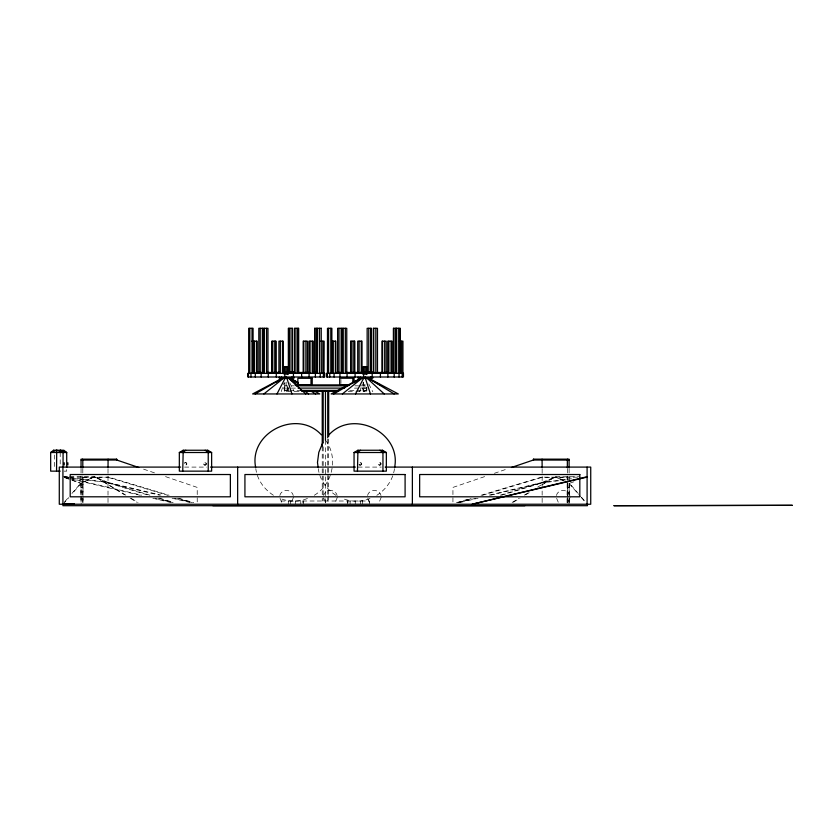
<?xml version="1.0" encoding="UTF-8"?>
<svg xmlns="http://www.w3.org/2000/svg" width="834" height="834" viewBox="0 0 834 834"><rect width="100%" height="100%" fill="white"/><g stroke="black" fill="none" stroke-linecap="round" stroke-linejoin="round"><path stroke-width="0.63" stroke-dasharray="4.17 3.13" d="M567.11 502.506L567.13 496.167M567.141 494.896L567.193 480.957M567.193 479.686L567.203 477.152L567.318 480.092M567.235 502.912L567.318 481.354M569.017 504.257L569.142 483.449L573.855 481.771M569.111 502.537L569.153 496.032M569.163 494.739L569.236 483.032L578.223 493.436M293.485 497.293L291.452 502.204M337.363 497.293L335.32 502.204M381.232 497.293L379.199 502.204M394.451 468.708C393.137 479.665 386.038 489.443 376.832 495.323M570.102 497.293L568.069 502.204M149.891 495.188L108.086 482.459L94.45 476.756L81.023 483.449L72.037 493.853M72.266 478.309L108.086 482.459L160.879 495.083M299.083 391.334L286.166 391.334L284.561 390.385L283.894 388.112L284.561 385.84L286.166 384.891M288.439 388.112L287.772 390.385L286.166 391.334M355.92 391.334L364.958 391.334L366.564 390.385L367.231 388.112L351.729 388.112M82.92 502.912L82.952 477.152L83.014 494.896M82.827 477.548L108.806 477.152L169.104 495.271M281.267 391.563L283.946 383.223M359.767 391.563L362.06 384.411M279.838 495.49C281.308 488.818 291.785 488.818 293.255 495.49M323.707 495.49C325.177 488.818 335.654 488.818 337.124 495.49M367.575 495.49C369.045 488.818 379.522 488.818 380.992 495.49M556.445 495.49C557.925 488.818 568.402 488.818 569.872 495.49M64.583 501.953L68.669 497.22M71.943 493.436L80.929 483.032L94.263 476.756L107.993 482.876L148.567 495.24M63.05 504.257L68.763 497.637M314.324 495.26C332.526 484.544 338.406 458.054 326.011 440.884M512.139 502.443L518.8 498.451M524.336 495.125L529.882 491.789M537.649 487.129L554.276 477.152L541.099 485.544M513.369 502.183L520.03 498.19M525.566 494.864L530.007 492.196M500.264 495.188L542.069 482.459L555.705 476.756L579.161 476.756M501.588 495.24L542.163 482.876L555.798 477.173L563.586 480.832M307.454 498.461C298.968 502.016 288.762 502.016 280.276 498.461M369.962 498.523C361.487 502.078 351.281 502.078 342.795 498.523M484.627 476.621L452.935 487.41L452.935 502.892M494.374 473.305L506.561 469.156M456.438 502.662L471.2 498.232M481.051 495.271L541.36 477.152L579.067 477.173M459.023 502.329L472.555 498.263M482.406 495.302L541.474 477.548L567.329 477.548M457.856 502.6L475.453 498.398M489.277 495.083L542.069 482.459L571.415 478.706M460.462 502.422L478.059 498.211M490.632 495.208L542.163 482.876L568.955 479.456M362.373 384.891L364.958 384.891L363.353 385.84L362.686 388.112L363.353 390.385L364.958 391.334M284.561 385.84L287.136 385.84M291.65 385.84L294.235 385.84M354.94 385.84L358.182 385.84M358.818 385.84L365.271 385.84M283.894 388.112L297.477 388.112M284.561 390.385L288.428 390.385M289.721 390.385L299.396 390.385M349.769 390.385L355.597 390.385M356.889 390.385L366.564 390.385M348.164 391.334L354.627 391.334M184.585 467.092L206.582 467.092M358.015 467.092L381.305 467.092M64.103 471.147L66.71 471.147L66.71 468.656M63.248 476.756L68.607 476.756M69.712 476.756L94.45 476.756M68.513 477.173L63.342 477.173L81.023 483.449L81.148 504.257M69.806 477.173L108.806 477.152M81.054 487.463L82.806 487.463M567.349 487.463L569.111 487.463M68.534 477.402L63.436 476.756L68.471 477.945M69.816 477.569L108.086 482.459M64.614 477.329L70.994 478.153M69.733 478.236L141.603 495.188M155.478 498.451L173.128 502.621M64.604 477.465L70.9 478.956M72.162 479.248L140.248 495.302M152.862 498.284L170.511 502.443M174.713 498.398L192.31 502.6M107.993 482.876L159.534 495.208M172.096 498.211L189.704 502.422M178.956 498.232L193.728 502.662M108.681 477.548L167.759 495.302M177.6 498.263L191.142 502.329M159.732 498.19L173.253 502.308M158.408 498.232L171.929 502.349M143.604 469.156L155.781 473.305M165.539 476.621L197.22 487.41L197.22 502.892M64.426 477.173L81.023 483.449M563.669 480.415L555.705 476.756M125.819 495.125L95.879 477.152L124.589 494.864M131.365 498.451L138.017 502.443M130.135 498.19L136.786 502.183M335.925 495.323C326.73 489.443 319.62 479.665 318.307 468.708M273.406 495.26C264.211 489.381 257.112 479.602 255.798 468.635M581.486 497.22L585.572 501.953M569.142 483.449L580.579 496.689M581.392 497.637L587.115 504.257M558.248 502.204L556.215 497.293M369.368 502.204L367.335 497.293M325.5 502.204L323.467 497.293M281.631 502.204L279.599 497.293M368.784 383.984L372.798 391.74M289.711 382.879L294.298 391.74M80.929 483.032L80.992 494.739M81.002 496.032L81.044 502.537M83.025 496.167L83.046 502.506M569.111 468.791L569.111 502.944M567.349 468.791L567.349 479.998M567.349 480.853L567.349 502.944M542.142 469.115L542.142 502.881M369.629 503.934L369.629 501.005L281.235 501.005L281.235 503.934M366.856 387.226L366.856 391.031L363.061 391.031L363.061 382.149M366.303 387.226L366.303 391.031M364.958 384.683L364.958 391.031M363.614 382.149L363.614 391.031M362.571 501.005L362.571 503.934M360.434 501.005L360.434 503.934M355.263 501.005L355.263 503.934M350.092 501.005L350.092 503.934M347.945 501.005L347.945 502.954M347.528 501.005L347.528 503.934M340.939 379.376L340.939 383.953M328.679 439.07L328.679 494.552M328.679 495.844L328.679 501.005M327.731 439.07L327.731 501.005M325.458 440.362L325.427 503.934M323.185 446.816L323.185 501.005M322.237 446.816L322.237 497.137M322.237 498.419L322.237 501.005M303.336 501.005L303.336 503.934M302.919 501.005L302.919 502.954M300.772 501.005L300.772 503.934M295.601 501.005L295.601 503.934M290.43 501.005L290.43 503.934M288.293 501.005L288.293 503.934M288.064 387.226L288.064 391.031L284.258 391.031L284.258 383.421M287.511 385.954L287.511 391.031M286.166 382.149L286.166 391.031M284.821 382.149L284.821 391.031M108.013 469.115L108.013 502.881M82.806 468.791L82.806 502.944M81.054 468.791L81.054 502.944M60.204 452.508L60.204 466.175M54.304 454.999L54.304 468.656M184.564 463.318A1.105 1.105 0 0 1 186.232 463.026A1.105 1.105 0 0 1 186.232 464.726A1.105 1.105 0 0 1 184.564 464.423M184.585 462.943A1.314 1.314 0 0 1 186.451 462.943A1.314 1.314 0 0 1 186.451 464.809A1.314 1.314 0 0 1 184.585 464.809M204.09 464.809A1.314 1.314 0 0 0 206.3 464.215A1.314 1.314 0 0 0 204.684 462.599A1.314 1.314 0 0 0 204.09 464.809M204.476 464.83A1.105 1.105 0 0 0 206.134 463.871A1.105 1.105 0 0 0 204.476 462.922A1.105 1.105 0 0 0 204.476 464.83M379.095 465.018A1.314 1.314 0 0 0 381.065 463.871A1.314 1.314 0 0 0 379.095 462.734A1.314 1.314 0 0 0 379.095 465.018M379.199 464.83A1.105 1.105 0 0 0 380.857 463.871A1.105 1.105 0 0 0 379.199 462.922A1.105 1.105 0 0 0 379.199 464.83M359.683 464.83A1.105 1.105 0 0 0 361.341 463.871A1.105 1.105 0 0 0 359.683 462.922A1.105 1.105 0 0 0 359.683 464.83M359.579 465.018A1.314 1.314 0 0 0 361.56 463.871A1.314 1.314 0 0 0 359.579 462.734A1.314 1.314 0 0 0 359.579 465.018"/><path stroke-width="1.25" d="M63.071 467.415L63.071 452.508L56.702 450.245L56.566 471.147M394.618 467.447C401.561 432.408 352.792 408.556 328.877 434.91M182.74 471.147L183.209 450.245L207.76 450.245L211.638 452.508L211.638 471.147L179.331 471.147L179.331 452.508L183.209 450.245M357.463 471.147L357.932 450.245L382.483 450.245L386.351 452.508L386.351 471.147L354.054 471.147L354.054 452.508L357.932 450.245M586.823 477.173L472.086 504.226L586.917 476.756M322.695 442.969L318.807 452.341L317.483 462.411L318.14 467.447M276.982 393.95L285.019 378.448M355.493 393.95L363.52 378.448M263.867 393.95L283.31 378.448M342.367 393.95L361.81 378.448M182.74 452.508L185.794 450.245M357.463 452.508L360.517 450.245M275.7 382.493L281.267 379.126M354.2 382.493L359.767 379.126M255.173 393.95L282.184 378.448L288.752 378.448L305.744 393.95M333.673 393.95L360.684 378.448L368.555 378.448L394.201 393.95M281.85 378.448L252.629 393.95L319.797 393.95L314.178 390.969M360.351 378.448L331.129 393.95L398.308 393.95L369.087 378.448M56.702 450.245L50.666 452.508L50.666 471.147L60.204 471.147M511.43 467.488L533.364 460.024L569.111 460.076M321.34 328.304L314.627 328.304L314.627 373.34M251.951 341.169L257.049 341.169L257.049 373.34M320.673 341.169L324.145 341.169L324.009 376.999M399.465 341.169L402.937 341.169L402.937 373.34M283.497 371.995L293.391 371.995L293.391 373.163L283.497 373.163M360.997 371.995L372.183 371.995L372.193 376.999M256.226 372.464L263.825 372.464M267.151 372.464L279.119 372.464M287.532 372.464L287.824 373.34M294.725 372.464L288.428 372.464L288.428 373.34M297.529 372.464L309.206 372.464M312.635 372.464L315.221 372.464L315.221 373.34M336.279 372.464L342.618 372.464M346.027 372.464L358.474 372.464M374.685 372.464L367.283 372.464L367.283 373.34M376.843 372.464L388.78 372.464M391.344 372.464L394.023 372.464L394.023 373.34M360.997 373.163L372.183 373.163M295.205 384.891L346.871 384.891M349.258 385.099L339.699 385.099L339.699 378.229L354.075 378.229L354.075 382.806M296.185 385.84L347.851 385.84M298.103 388.112L344.598 388.112M300.052 390.385L338.802 390.385M301.668 391.334L337.833 391.334M179.331 452.508L211.638 452.508M354.054 452.508L386.351 452.508M138.725 467.488L116.791 460.024L81.054 460.076L81.054 467.864M180.697 467.092L59.287 467.092L59.287 504.236L590.733 504.236L590.733 467.092L385.193 467.092M210.47 467.092L355.42 467.092M63.853 503.84L74.362 503.84M60.35 450.245L66.71 452.508L66.71 467.415M298.447 382.618L290.586 378.448L289.127 378.448L297.874 385.423M369.879 379.095L380.002 384.912M290.253 378.448L298.134 382.973M290.044 378.448L297.853 383.171M310.123 390.583L315.69 393.95M379.887 450.245L382.952 452.508L382.952 471.147M205.164 450.245L208.229 452.508L208.229 471.147M321.371 434.837C297.446 408.493 248.688 432.335 255.631 467.374M60.215 450.245L63.071 452.508M304.681 390.854L308.57 393.95M367.262 378.448L384.255 393.95M365.459 378.448L370.432 393.95M286.959 378.448L291.931 393.95M382.483 450.245L382.952 452.508M207.76 450.245L208.229 452.508M587.438 504.236L587.438 505.696L62.925 505.696L62.925 467.092M587.094 467.092L587.094 504.236M569.111 467.864L569.069 459.159L533.406 459.159L533.406 460.014M567.579 459.159L567.579 460.014M567.349 460.076L567.349 467.864M542.069 459.159L542.142 467.811M533.624 459.159L533.624 460.014M524.867 505.696L212.858 505.696M412.371 467.092L412.371 504.236M402.176 373.34L402.176 376.999M401.644 341.169L401.644 373.34M400.132 373.34L400.132 328.304L393.419 328.304L393.419 373.34M400.007 328.304L400.007 373.34M399.038 373.34L399.038 376.999M398.298 328.304L398.298 373.34M396.338 328.304L396.338 373.34M396.213 328.304L396.213 373.34M395.222 328.304L395.222 373.34M394.19 373.34L394.19 376.999M393.909 372.464L393.909 373.34M393.606 328.304L393.606 373.34M392.095 373.34L392.095 341.169L387.706 341.169L387.706 373.34M391.74 372.464L391.897 373.34M391.063 341.169L391.063 373.34M388.863 341.169L388.863 373.34M387.873 373.34L387.873 376.999M386.225 373.34L386.225 341.169L381.972 341.169L381.972 373.34M384.693 341.169L384.693 373.34M382.566 341.169L382.566 373.34M380.419 373.34L380.419 376.999M377.479 373.34L377.479 328.304L373.319 328.304L373.319 373.34M375.832 328.304L375.832 373.34M373.747 328.304L373.747 373.34M372.704 377.093L372.704 378.271L358.078 378.271L358.078 377.093M371.828 372.464L371.828 373.34M371.672 372.464L371.672 373.34M371.338 372.058L371.338 328.304L367.148 328.304L367.148 372.058M370.849 328.304L370.849 372.058M370.567 377.093L370.567 378.271M370.046 371.995L370.046 373.163M368.753 328.304L368.753 372.058M367.565 372.464L367.565 373.34M366.856 374.529L366.856 366.908L363.061 366.908L363.061 374.529M366.303 366.908L366.303 374.529M365.396 377.093L365.396 378.271M364.958 366.908L364.958 374.529M363.614 366.908L363.603 376.999M362.029 373.34L362.029 341.169L357.713 341.169L357.713 373.34M361.278 341.169L361.278 373.34M360.225 377.093L360.225 378.271M359.11 341.169L359.11 373.34M357.567 371.995L357.567 373.163M356.514 372.464L356.493 373.34M355.086 373.34L355.086 376.999M354.752 373.34L354.752 341.169L350.687 341.169L350.687 373.34M354.45 341.169L354.45 373.34M353.022 341.169L353.022 373.34M352.834 378.229L352.834 382.806M350.989 341.169L350.989 373.34M347.757 372.464L347.757 373.34M347.517 372.464L347.517 373.34M347.069 373.34L347.069 376.999M346.756 373.34L346.756 328.304L342.451 328.304L342.451 373.34M345.328 328.304L345.328 373.34M343.17 328.304L343.17 373.34M341.94 373.34L341.94 328.304L337.614 328.304L337.614 373.34M341.169 328.304L341.169 373.34M339.949 373.34L339.949 376.999M339 328.304L339 373.34M335.841 373.34L335.841 341.169L331.661 341.169L331.661 373.34M335.372 341.169L335.372 373.34M334.09 373.34L334.09 376.999M333.287 341.169L333.287 373.34M332.12 341.169L332.12 373.34M331.869 373.34L331.869 328.304L327.481 328.304L327.481 373.34M330.806 328.304L330.806 373.34M329.774 373.34L329.774 376.999M328.679 391.334L328.679 436.484M328.617 328.304L328.617 373.34M327.731 391.334L327.731 437.777M327.23 373.34L327.23 376.999M325.458 391.334L325.458 440.362M323.383 373.34L323.383 376.999M323.185 391.334L323.185 442.937M322.852 341.169L322.852 373.34M322.237 391.334L322.237 446.816M321.215 328.304L321.34 373.34M320.235 373.34L320.235 376.999M319.505 328.304L319.505 373.34M317.546 328.304L317.42 373.34M316.43 328.304L316.43 373.34M315.388 373.34L315.388 376.999M315.116 372.464L315.116 373.34M314.814 328.304L314.814 373.34M313.303 373.34L313.303 341.169L308.914 341.169L308.914 373.34M312.27 341.169L312.27 373.34M310.988 378.302L310.988 385.183M310.071 341.169L310.071 373.34M309.08 373.34L309.08 376.999M307.433 373.34L307.433 341.169L303.18 341.169L303.18 373.34M305.901 341.169L305.901 373.34M303.774 341.169L303.774 373.34M301.627 373.34L301.627 376.999M298.687 373.34L298.687 328.304L294.527 328.304L294.527 373.34M298.259 328.304L298.259 373.34M297.04 328.304L297.04 373.34M294.955 328.304L294.955 373.34M294.121 372.464L294.121 373.34M294.006 372.464L294.006 373.34M293.912 377.093L293.912 378.271L279.286 378.271L279.286 377.093M293.641 372.464L293.641 373.34M293.485 372.464L293.401 376.999M292.546 372.058L292.546 328.304L288.345 328.304L288.345 372.058M292.056 328.304L292.056 372.058M291.764 377.093L291.764 378.271M291.254 371.995L291.254 373.163M289.961 328.304L289.961 372.058M288.835 328.304L288.835 372.058M288.71 372.464L288.71 373.34M288.064 374.529L288.064 366.908L284.258 366.908L284.258 374.529M287.511 366.908L287.511 374.529M286.594 377.093L286.594 378.271M286.166 366.908L286.166 374.529M286.083 371.995L286.083 373.163M284.821 366.908L284.811 376.999M283.237 373.34L283.237 341.169L278.921 341.169L278.921 373.34M282.486 341.169L282.486 373.34M281.433 377.093L281.433 378.271M280.318 341.169L280.318 373.34M278.775 371.995L278.775 373.163M277.722 372.464L277.701 373.34M276.294 373.34L276.294 376.999M275.96 373.34L275.96 341.169L271.894 341.169L271.894 373.34M275.658 341.169L275.658 373.34M274.23 341.169L274.23 373.34M272.197 341.169L272.197 373.34M268.965 372.464L268.965 373.34M268.725 372.464L268.725 373.34M268.277 373.34L268.277 376.999M267.964 373.34L267.964 328.304L263.659 328.304L263.659 373.34M266.536 328.304L266.536 373.34M264.378 328.304L264.378 373.34M263.148 373.34L263.148 328.304L258.821 328.304L258.821 373.34M262.376 328.304L262.376 373.34M261.157 373.34L261.157 376.999M260.208 328.304L260.208 373.34M256.58 341.169L256.58 373.34M255.298 373.34L255.298 376.999M254.495 341.169L254.495 373.34M253.077 373.34L253.077 328.304L248.688 328.304L248.688 373.34M252.869 341.169L252.869 373.34M252.014 328.304L252.014 373.34M250.982 373.34L250.982 376.999M249.825 328.304L249.825 373.34M248.438 373.34L248.438 376.999M237.648 467.092L237.648 504.236M116.75 460.014L116.75 459.159L81.086 459.159L81.086 460.014M116.541 459.159L116.541 460.014M108.097 459.159L108.013 467.811M82.806 460.076L82.806 467.864M82.587 459.159L82.587 460.014M67.877 462.766L67.877 464.976M64.239 462.766L64.239 464.976M53.522 450.245L50.666 452.508L66.71 452.508L63.853 450.245L53.522 450.245M324.655 373.34L247.792 373.34L247.792 376.999L324.655 376.999L324.655 373.34M403.458 373.34L326.584 373.34L326.584 376.999L403.458 376.999L403.458 373.34M312.229 378.302L297.853 378.302L297.853 385.183L312.229 385.183L312.229 378.302M230.372 474.525L70.202 474.525L70.202 496.803L230.372 496.803L230.372 474.525M405.095 474.525L244.925 474.525L244.925 496.803L405.095 496.803L405.095 474.525M579.818 474.525L419.648 474.525L419.648 496.803L579.818 496.803L579.818 474.525M792.3 505.331L614.012 505.696L792.3 505.331"/></g></svg>
